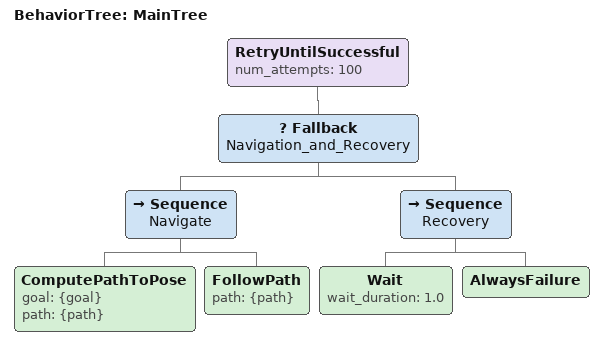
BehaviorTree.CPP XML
<root main_tree_to_execute="MainTree">
    <BehaviorTree ID="MainTree">

        <!-- 무한 반복: 성공할 때까지 계속 재시도 (최대 100번) -->
        <RetryUntilSuccessful num_attempts="100">

            <Fallback name="Navigation_and_Recovery">

                <!-- 1지망: 정상적인 주행 시도 -->
                <Sequence name="Navigate">
                    <!-- A* 에게 경로를 짜달라고 요청 -->
                    <ComputePathToPose goal="{goal}" path="{path}"/>
                    <!-- 컨트롤러에게 주행을 명령 (막히면 여기서 Failure가 튀어나옴!) -->
                    <FollowPath path="{path}"/>
                </Sequence>

                <!-- 2지망: 1지망이 막혀서 Failure가 났을 때 실행되는 대처(Recovery) -->
                <Sequence name="Recovery">
                    <!-- 길이 막혔으므로 1초간 정지하며 상황 파악 -->
                    <Wait wait_duration="1.0"/>

                    <!-- (선택) 여기에 후진(BackUp)이나 제자리 회전(Spin)을 넣을 수 있습니다 -->

                    <!-- 무조건 실패를 반환하여 맨 위 RetryUntilSuccessful이 다시 A*를 부르도록 유도 -->
                    <AlwaysFailure/>
                </Sequence>

            </Fallback>

        </RetryUntilSuccessful>

    </BehaviorTree>
</root>
